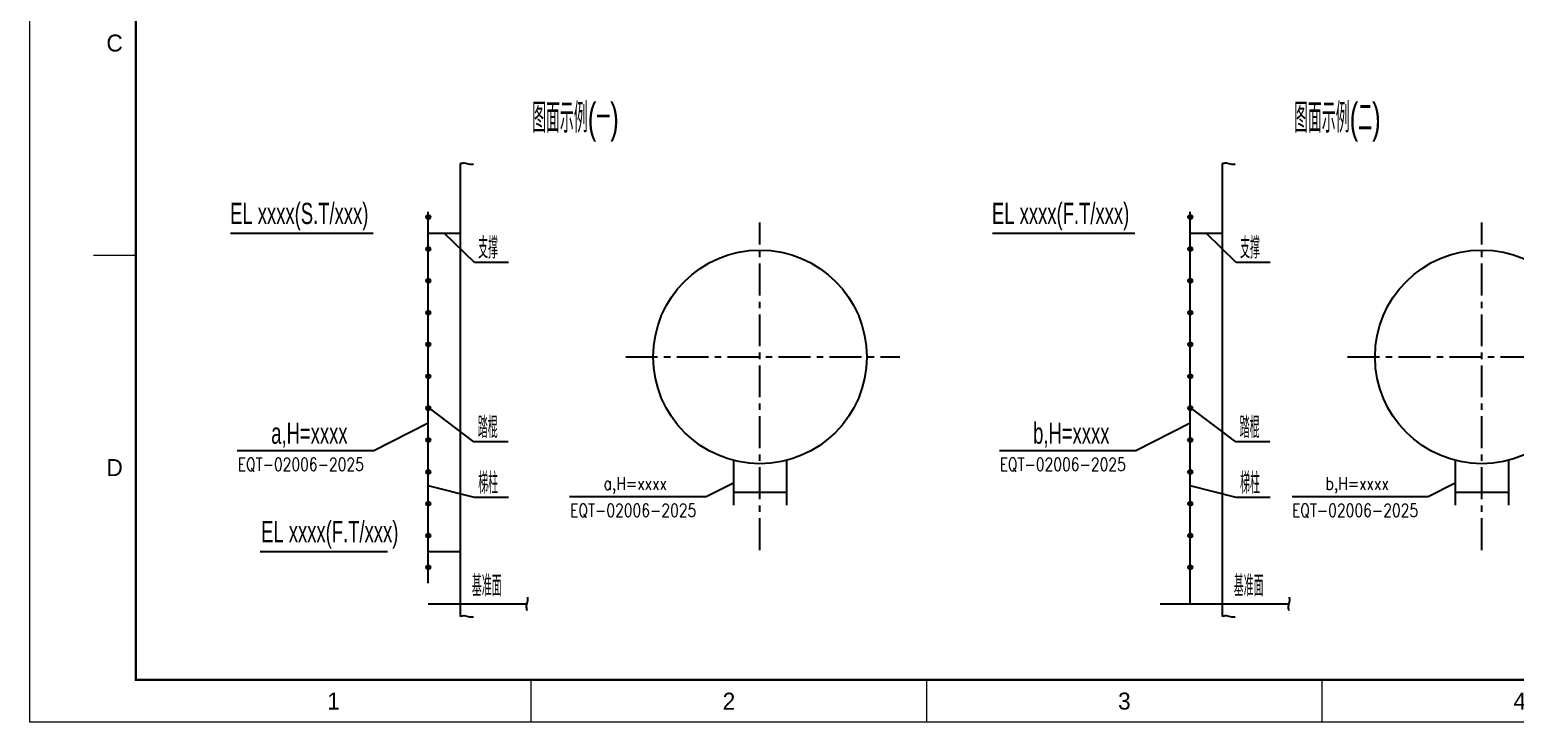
# Model space of a CAD drawing. Extents: x 148 to 221443, y -36682 to 6758.
# Drawn here: x 133979 to 140980, y -12718 to -9455 of the extents above; entities that cross this region are included whole.
import ezdxf
from ezdxf.enums import TextEntityAlignment as Align

# ---------------------------------------------------------------- set-up
doc = ezdxf.new("R2010")
doc.units = 0
doc.header["$LTSCALE"] = 10
doc.header["$MEASUREMENT"] = 0
doc.linetypes.add('CENTERX2', pattern=[4, 2.5, -0.5, 0.5, -0.5])
doc.layers.add('2', color=4, linetype='Continuous')
doc.layers.add('WHITE', color=7, linetype='Continuous')
doc.layers.add('2（细实线）', color=3, linetype='Continuous', lineweight=20)
doc.layers.add('图框层', color=7, linetype='Continuous', lineweight=15)
doc.styles.add('HZ', font='ROMS.SHX', dxfattribs={"width": 0.75, "bigfont": 'GBCBIG.SHX'})
doc.styles.add('XW', font='ROMANS.shx', dxfattribs={"width": 0.85})

# ---------------------------------------------------------------- blocks, each defined once
blk = doc.blocks.new('a2')
for p, q in [((15326.09, 9816.74), (15336.09, 9816.74)), ((15429.25, 9706.74), (15429.25, 9716.74)), ((15522.42, 9706.74), (15522.42, 9716.74)), ((15615.59, 9706.74), (15615.59, 9716.74))]:
    blk.add_line(p, q)
at = {"layer": '图框层', "ltscale": 10}
blk.add_lwpolyline([(15311.09, 10126.74), (15905.09, 10126.74), (15905.09, 9706.74), (15311.09, 9706.74)], close=True, dxfattribs=at)
at = {"layer": '图框层', "ltscale": 10, "const_width": 0.5}
blk.add_lwpolyline([(15336.09, 10116.74), (15895.09, 10116.74), (15895.09, 9716.74), (15336.09, 9716.74)], close=True, dxfattribs=at)
at = {"style": 'HZ'}
for s, p in [('C', (15331.09, 9866.74)), ('D', (15331.09, 9766.74)), ('1', (15382.67, 9711.74)), ('2', (15475.84, 9711.74)), ('3', (15569, 9711.74)), ('4', (15662.17, 9711.74))]:
    blk.add_text(s, height=4, dxfattribs=at).set_placement(p, align=Align.MIDDLE)

msp = doc.modelspace()

# ---------------------------------------------------------------- hatches: boundary and pattern name
at = {"layer": 'WHITE'}
h = msp.add_hatch(color=7, dxfattribs=at)
h.paths.add_polyline_path([(135857.5053, -10328.2322, 0.414213562), (135847.5053, -10338.2322, 0.414213562), (135857.5053, -10348.2322)])
h.paths.add_polyline_path([(135857.5053, -10328.2322), (135857.5053, -10348.2322, 0.414213562), (135867.5053, -10338.2322, 0.414213562)])
h = msp.add_hatch(color=7, dxfattribs=at)
h.paths.add_polyline_path([(139447.7257, -10328.2322, 0.414213562), (139437.7257, -10338.2322, 0.414213562), (139447.7257, -10348.2322)])
h.paths.add_polyline_path([(139447.7257, -10328.2322), (139447.7257, -10348.2322, 0.414213562), (139457.7257, -10338.2322, 0.414213562)])
h = msp.add_hatch(color=7, dxfattribs=at)
h.paths.add_polyline_path([(135857.5053, -10478.2322, 0.414213562), (135847.5053, -10488.2322, 0.414213562), (135857.5053, -10498.2322)])
h.paths.add_polyline_path([(135857.5053, -10478.2322), (135857.5053, -10498.2322, 0.414213562), (135867.5053, -10488.2322, 0.414213562)])
h = msp.add_hatch(color=7, dxfattribs=at)
h.paths.add_polyline_path([(139447.7257, -10478.2322, 0.414213562), (139437.7257, -10488.2322, 0.414213562), (139447.7257, -10498.2322)])
h.paths.add_polyline_path([(139447.7257, -10478.2322), (139447.7257, -10498.2322, 0.414213562), (139457.7257, -10488.2322, 0.414213562)])
h = msp.add_hatch(color=7, dxfattribs=at)
h.paths.add_polyline_path([(135857.5053, -10628.2322, 0.414213562), (135847.5053, -10638.2322, 0.414213562), (135857.5053, -10648.2322)])
h.paths.add_polyline_path([(135857.5053, -10628.2322), (135857.5053, -10648.2322, 0.414213562), (135867.5053, -10638.2322, 0.414213562)])
h = msp.add_hatch(color=7, dxfattribs=at)
h.paths.add_polyline_path([(139447.7257, -10628.2322, 0.414213562), (139437.7257, -10638.2322, 0.414213562), (139447.7257, -10648.2322)])
h.paths.add_polyline_path([(139447.7257, -10628.2322), (139447.7257, -10648.2322, 0.414213562), (139457.7257, -10638.2322, 0.414213562)])
h = msp.add_hatch(color=7, dxfattribs=at)
h.paths.add_polyline_path([(135857.5053, -10778.2322, 0.414213562), (135847.5053, -10788.2322, 0.414213562), (135857.5053, -10798.2322)])
h.paths.add_polyline_path([(135857.5053, -10778.2322), (135857.5053, -10798.2322, 0.414213562), (135867.5053, -10788.2322, 0.414213562)])
h = msp.add_hatch(color=7, dxfattribs=at)
h.paths.add_polyline_path([(139447.7257, -10778.2322, 0.414213562), (139437.7257, -10788.2322, 0.414213562), (139447.7257, -10798.2322)])
h.paths.add_polyline_path([(139447.7257, -10778.2322), (139447.7257, -10798.2322, 0.414213562), (139457.7257, -10788.2322, 0.414213562)])
h = msp.add_hatch(color=7, dxfattribs=at)
h.paths.add_polyline_path([(135857.5053, -10928.2322, 0.414213562), (135847.5053, -10938.2322, 0.414213562), (135857.5053, -10948.2322)])
h.paths.add_polyline_path([(135857.5053, -10928.2322), (135857.5053, -10948.2322, 0.414213562), (135867.5053, -10938.2322, 0.414213562)])
h = msp.add_hatch(color=7, dxfattribs=at)
h.paths.add_polyline_path([(139447.7257, -10928.2322, 0.414213562), (139437.7257, -10938.2322, 0.414213562), (139447.7257, -10948.2322)])
h.paths.add_polyline_path([(139447.7257, -10928.2322), (139447.7257, -10948.2322, 0.414213562), (139457.7257, -10938.2322, 0.414213562)])
h = msp.add_hatch(color=7, dxfattribs=at)
h.paths.add_polyline_path([(135857.5053, -11078.2322, 0.414213562), (135847.5053, -11088.2322, 0.414213562), (135857.5053, -11098.2322)])
h.paths.add_polyline_path([(135857.5053, -11078.2322), (135857.5053, -11098.2322, 0.414213562), (135867.5053, -11088.2322, 0.414213562)])
h = msp.add_hatch(color=7, dxfattribs=at)
h.paths.add_polyline_path([(139447.7257, -11078.2322, 0.414213562), (139437.7257, -11088.2322, 0.414213562), (139447.7257, -11098.2322)])
h.paths.add_polyline_path([(139447.7257, -11078.2322), (139447.7257, -11098.2322, 0.414213562), (139457.7257, -11088.2322, 0.414213562)])
h = msp.add_hatch(color=7, dxfattribs=at)
h.paths.add_polyline_path([(135857.5053, -11228.2322, 0.414213562), (135847.5053, -11238.2322, 0.414213562), (135857.5053, -11248.2322)])
h.paths.add_polyline_path([(135857.5053, -11228.2322), (135857.5053, -11248.2322, 0.414213562), (135867.5053, -11238.2322, 0.414213562)])
h = msp.add_hatch(color=7, dxfattribs=at)
h.paths.add_polyline_path([(139447.7257, -11228.2322, 0.414213562), (139437.7257, -11238.2322, 0.414213562), (139447.7257, -11248.2322)])
h.paths.add_polyline_path([(139447.7257, -11228.2322), (139447.7257, -11248.2322, 0.414213562), (139457.7257, -11238.2322, 0.414213562)])
h = msp.add_hatch(color=7, dxfattribs=at)
h.paths.add_polyline_path([(135857.5053, -11378.2322, 0.414213562), (135847.5053, -11388.2322, 0.414213562), (135857.5053, -11398.2322)])
h.paths.add_polyline_path([(135857.5053, -11378.2322), (135857.5053, -11398.2322, 0.414213562), (135867.5053, -11388.2322, 0.414213562)])
h = msp.add_hatch(color=7, dxfattribs=at)
h.paths.add_polyline_path([(139447.7257, -11378.2322, 0.414213562), (139437.7257, -11388.2322, 0.414213562), (139447.7257, -11398.2322)])
h.paths.add_polyline_path([(139447.7257, -11378.2322), (139447.7257, -11398.2322, 0.414213562), (139457.7257, -11388.2322, 0.414213562)])
h = msp.add_hatch(color=7, dxfattribs=at)
h.paths.add_polyline_path([(135857.5053, -11528.2322, 0.414213562), (135847.5053, -11538.2322, 0.414213562), (135857.5053, -11548.2322)])
h.paths.add_polyline_path([(135857.5053, -11528.2322), (135857.5053, -11548.2322, 0.414213562), (135867.5053, -11538.2322, 0.414213562)])
h = msp.add_hatch(color=7, dxfattribs=at)
h.paths.add_polyline_path([(139447.7257, -11528.2322, 0.414213562), (139437.7257, -11538.2322, 0.414213562), (139447.7257, -11548.2322)])
h.paths.add_polyline_path([(139447.7257, -11528.2322), (139447.7257, -11548.2322, 0.414213562), (139457.7257, -11538.2322, 0.414213562)])
h = msp.add_hatch(color=7, dxfattribs=at)
h.paths.add_polyline_path([(135857.5053, -11678.2322, 0.414213562), (135847.5053, -11688.2322, 0.414213562), (135857.5053, -11698.2322)])
h.paths.add_polyline_path([(135857.5053, -11678.2322), (135857.5053, -11698.2322, 0.414213562), (135867.5053, -11688.2322, 0.414213562)])
h = msp.add_hatch(color=7, dxfattribs=at)
h.paths.add_polyline_path([(139447.7257, -11678.2322, 0.414213562), (139437.7257, -11688.2322, 0.414213562), (139447.7257, -11698.2322)])
h.paths.add_polyline_path([(139447.7257, -11678.2322), (139447.7257, -11698.2322, 0.414213562), (139457.7257, -11688.2322, 0.414213562)])
h = msp.add_hatch(color=7, dxfattribs=at)
h.paths.add_polyline_path([(135857.5053, -11828.2322, 0.414213562), (135847.5053, -11838.2322, 0.414213562), (135857.5053, -11848.2322)])
h.paths.add_polyline_path([(135857.5053, -11828.2322), (135857.5053, -11848.2322, 0.414213562), (135867.5053, -11838.2322, 0.414213562)])
h = msp.add_hatch(color=7, dxfattribs=at)
h.paths.add_polyline_path([(139447.7257, -11828.2322, 0.414213562), (139437.7257, -11838.2322, 0.414213562), (139447.7257, -11848.2322)])
h.paths.add_polyline_path([(139447.7257, -11828.2322), (139447.7257, -11848.2322, 0.414213562), (139457.7257, -11838.2322, 0.414213562)])
h = msp.add_hatch(color=7, dxfattribs=at)
h.paths.add_polyline_path([(135857.5053, -11978.2322, 0.414213562), (135847.5053, -11988.2322, 0.414213562), (135857.5053, -11998.2322)])
h.paths.add_polyline_path([(135857.5053, -11978.2322), (135857.5053, -11998.2322, 0.414213562), (135867.5053, -11988.2322, 0.414213562)])
h = msp.add_hatch(color=7, dxfattribs=at)
h.paths.add_polyline_path([(139447.7257, -11978.2322, 0.414213562), (139437.7257, -11988.2322, 0.414213562), (139447.7257, -11998.2322)])
h.paths.add_polyline_path([(139447.7257, -11978.2322), (139447.7257, -11998.2322, 0.414213562), (139457.7257, -11988.2322, 0.414213562)])

# ---------------------------------------------------------------- linework, layer by layer
at = {"color": 3}
for p, q in [((137167.0357, -11654.7524), (137295.4315, -11589.3315)), ((136523.054, -11654.7524), (137167.0357, -11654.7524))]:
    msp.add_line(p, q, dxfattribs=at)
at = {"layer": '2', "color": 3, "linetype": 'Continuous'}
for p, q in [((134925.5388, -10414.0044), (135596.8911, -10414.0044)), ((136074.4318, -10551.5049), (135932.5053, -10413.2322)), ((138515.7592, -10414.0044), (139187.1115, -10414.0044)), ((139664.6522, -10551.5049), (139522.7257, -10413.2322)), ((136234.9262, -10551.5049), (136074.4318, -10551.5049)), ((139825.1466, -10551.5049), (139664.6522, -10551.5049)), ((136072.6373, -11397.4765), (135862.4724, -11238.8049)), ((139662.8577, -11397.4765), (139452.6928, -11238.8049)), ((135600.7138, -11438.2271), (135857.5053, -11307.3853)), ((139190.9341, -11438.2271), (139447.7257, -11307.3853)), ((136233.1317, -11397.4765), (136072.6373, -11397.4765)), ((139823.3521, -11397.4765), (139662.8577, -11397.4765)), ((134956.7321, -11438.2271), (135600.7138, -11438.2271)), ((138549.6242, -11438.2271), (139190.9341, -11438.2271)), ((136074.4318, -11659.7128), (135857.5053, -11604.2496)), ((139664.6522, -11659.7128), (139447.7257, -11604.2496)), ((140568.5955, -11654.7524), (140696.9913, -11589.3315)), ((136234.9262, -11659.7128), (136074.4318, -11659.7128)), ((139825.1466, -11659.7128), (139664.6522, -11659.7128)), ((139928.9117, -11654.7524), (140568.5955, -11654.7524)), ((135065.0985, -11913.2322), (135664.9003, -11913.2322)), ((135857.5053, -12159.6298), (136321.7181, -12159.6298)), ((139305.4333, -12159.6298), (139911.9384, -12159.6298))]:
    msp.add_line(p, q, dxfattribs=at)
for points in [[(136070.0053, -10088.721), (136064.3624, -10090.0587), (136050.1295, -10092.635), (136029.6045, -10082.0537), (136014.3073, -10085.4988), (136007.5053, -10087.6337)], [(139660.2257, -10088.721), (139654.5828, -10090.0587), (139640.3499, -10092.635), (139619.8249, -10082.0537), (139604.5277, -10085.4988), (139597.7257, -10087.6337)], [(136323.3232, -12128.3592), (136324.661, -12134.0022), (136327.2372, -12148.2351), (136316.656, -12168.7601), (136320.101, -12184.0573), (136322.236, -12190.8592)], [(139913.5436, -12128.3592), (139914.8814, -12134.0022), (139917.4576, -12148.2351), (139906.8764, -12168.7601), (139910.3214, -12184.0573), (139912.4564, -12190.8592)], [(136070.0053, -12221.1694), (136064.3624, -12222.5071), (136050.1295, -12225.0834), (136029.6045, -12214.5021), (136014.3073, -12217.9472), (136007.5053, -12220.0821)], [(139660.2257, -12221.1694), (139654.5828, -12222.5071), (139640.3499, -12225.0834), (139619.8249, -12214.5021), (139604.5277, -12217.9472), (139597.7257, -12220.0821)]]:
    msp.add_open_spline(points, degree=3, knots=[36.115468509, 36.115468509, 36.115468509, 36.115468509, 172.312967195, 380.408574628, 546.43088734, 546.43088734, 546.43088734, 546.43088734], dxfattribs=at)
at = {"layer": 'WHITE', "color": 3, "linetype": 'Continuous', "ltscale": 6}
for p, q in [((136007.5053, -10087.6337), (136007.5053, -12220.0821)), ((139597.7257, -10087.6337), (139597.7257, -12220.0821))]:
    msp.add_line(p, q, dxfattribs=at)
at = {"layer": 'WHITE', "color": 7}
for p, q in [((135857.5053, -12063.2322), (135857.5053, -10313.2322)), ((139447.7257, -12159.6298), (139447.7257, -10313.2322)), ((135857.5053, -10413.2322), (136007.5053, -10413.2322)), ((139447.7257, -10413.2322), (139597.7257, -10413.2322)), ((135857.5053, -11913.2322), (136007.5053, -11913.2322))]:
    msp.add_line(p, q, dxfattribs=at)
at = {"layer": 'WHITE', "color": 1, "linetype": 'CENTERX2', "ltscale": 6}
for p, q in [((137420.4315, -11906.6857), (137420.4315, -10364.3175)), ((140821.9913, -11906.6857), (140821.9913, -10364.3175)), ((136788.0258, -10996.7232), (138079.991, -10996.7232)), ((140189.5856, -10996.7232), (141481.5508, -10996.7232))]:
    msp.add_line(p, q, dxfattribs=at)
at = {"layer": 'WHITE', "color": 7, "linetype": 'Continuous', "ltscale": 3}
for p, q in [((137295.4315, -11484.0782), (137295.4315, -11694.5847)), ((137545.4315, -11484.0782), (137545.4315, -11694.5847)), ((140696.9913, -11484.0782), (140696.9913, -11694.5847)), ((140946.9913, -11484.0782), (140946.9913, -11694.5847)), ((137295.4315, -11634.0782), (137545.4315, -11634.0782)), ((140696.9913, -11634.0782), (140946.9913, -11634.0782))]:
    msp.add_line(p, q, dxfattribs=at)
at = {"layer": 'WHITE', "color": 7}
for centre in [(135857.5053, -10338.2322), (139447.7257, -10338.2322), (135857.5053, -10488.2322), (139447.7257, -10488.2322), (135857.5053, -10638.2322), (139447.7257, -10638.2322), (135857.5053, -10788.2322), (139447.7257, -10788.2322), (135857.5053, -10938.2322), (139447.7257, -10938.2322), (135857.5053, -11088.2322), (139447.7257, -11088.2322), (135857.5053, -11238.2322), (139447.7257, -11238.2322), (135857.5053, -11388.2322), (139447.7257, -11388.2322), (135857.5053, -11538.2322), (139447.7257, -11538.2322), (135857.5053, -11688.2322), (139447.7257, -11688.2322), (135857.5053, -11838.2322), (139447.7257, -11838.2322), (135857.5053, -11988.2322), (139447.7257, -11988.2322)]:
    msp.add_circle(centre, 10, dxfattribs=at)
at = {"layer": 'WHITE', "color": 7, "linetype": 'Continuous', "ltscale": 3}
for centre in [(137420.4315, -10996.7232), (140821.9913, -10996.7232)]:
    msp.add_circle(centre, 503.1302, dxfattribs=at)

# ---------------------------------------------------------------- block references
at = {"layer": '2（细实线）', "xscale": 20, "yscale": 20, "zscale": 20}
msp.add_blockref('a2', (-172242.5207, -206852.8652), dxfattribs=at)

# ---------------------------------------------------------------- texts
at = {"color": 3, "style": 'XW', "width": 0.8}
msp.add_text('a,H=xxxx', height=60, dxfattribs=at).set_placement((136683.5843, -11622.6583))
at = {"layer": '2', "color": 3, "linetype": 'Continuous'}
for s, height, style, width, p in [('图面示例(一)', 140, 'HZ', 0.65, (136346.7116, -9940.8597)), ('图面示例(二)', 140, 'HZ', 0.65, (139936.932, -9940.8597)), ('EL xxxx(S.T/xxx)', 100, 'HZ', 0.65, (134923.3437, -10370.8596)), ('EL xxxx(F.T/xxx)', 100, 'HZ', 0.65, (138513.5641, -10370.8596)), ('支撑', 100, 'HZ', 0.65, (136092.4549, -10533.218)), ('支撑', 100, 'HZ', 0.65, (139682.6753, -10533.218)), ('踏棍', 100, 'HZ', 0.65, (136090.6604, -11379.1895)), ('踏棍', 100, 'HZ', 0.65, (139680.8808, -11379.1895)), ('a,H=xxxx', 100, 'HZ', 0.65, (135117.2624, -11406.1331)), ('b,H=xxxx', 100, 'HZ', 0.65, (138707.4828, -11406.1331)), ('EQT-02006-2025', 60, 'XW', 0.8, (134959.3687, -11532.9287)), ('EQT-02006-2025', 60, 'XW', 0.8, (138549.5891, -11532.9287)), ('梯柱', 100, 'HZ', 0.65, (136092.4549, -11641.4259)), ('梯柱', 100, 'HZ', 0.65, (139682.6753, -11641.4259)), ('b,H=xxxx', 60, 'XW', 0.8, (140085.1441, -11622.6583)), ('EQT-02006-2025', 60, 'XW', 0.8, (136525.6907, -11749.454)), ('EQT-02006-2025', 60, 'XW', 0.8, (139927.2504, -11749.454)), ('EL xxxx(F.T/xxx)', 100, 'HZ', 0.65, (135069.5287, -11870.0873)), ('基准面', 100, 'HZ', 0.65, (136062.6742, -12125.342)), ('基准面', 100, 'HZ', 0.65, (139652.8946, -12125.342))]:
    msp.add_text(s, height=height, dxfattribs=dict(at, style=style, width=width)).set_placement(p)

doc.saveas('drawing.dxf')
